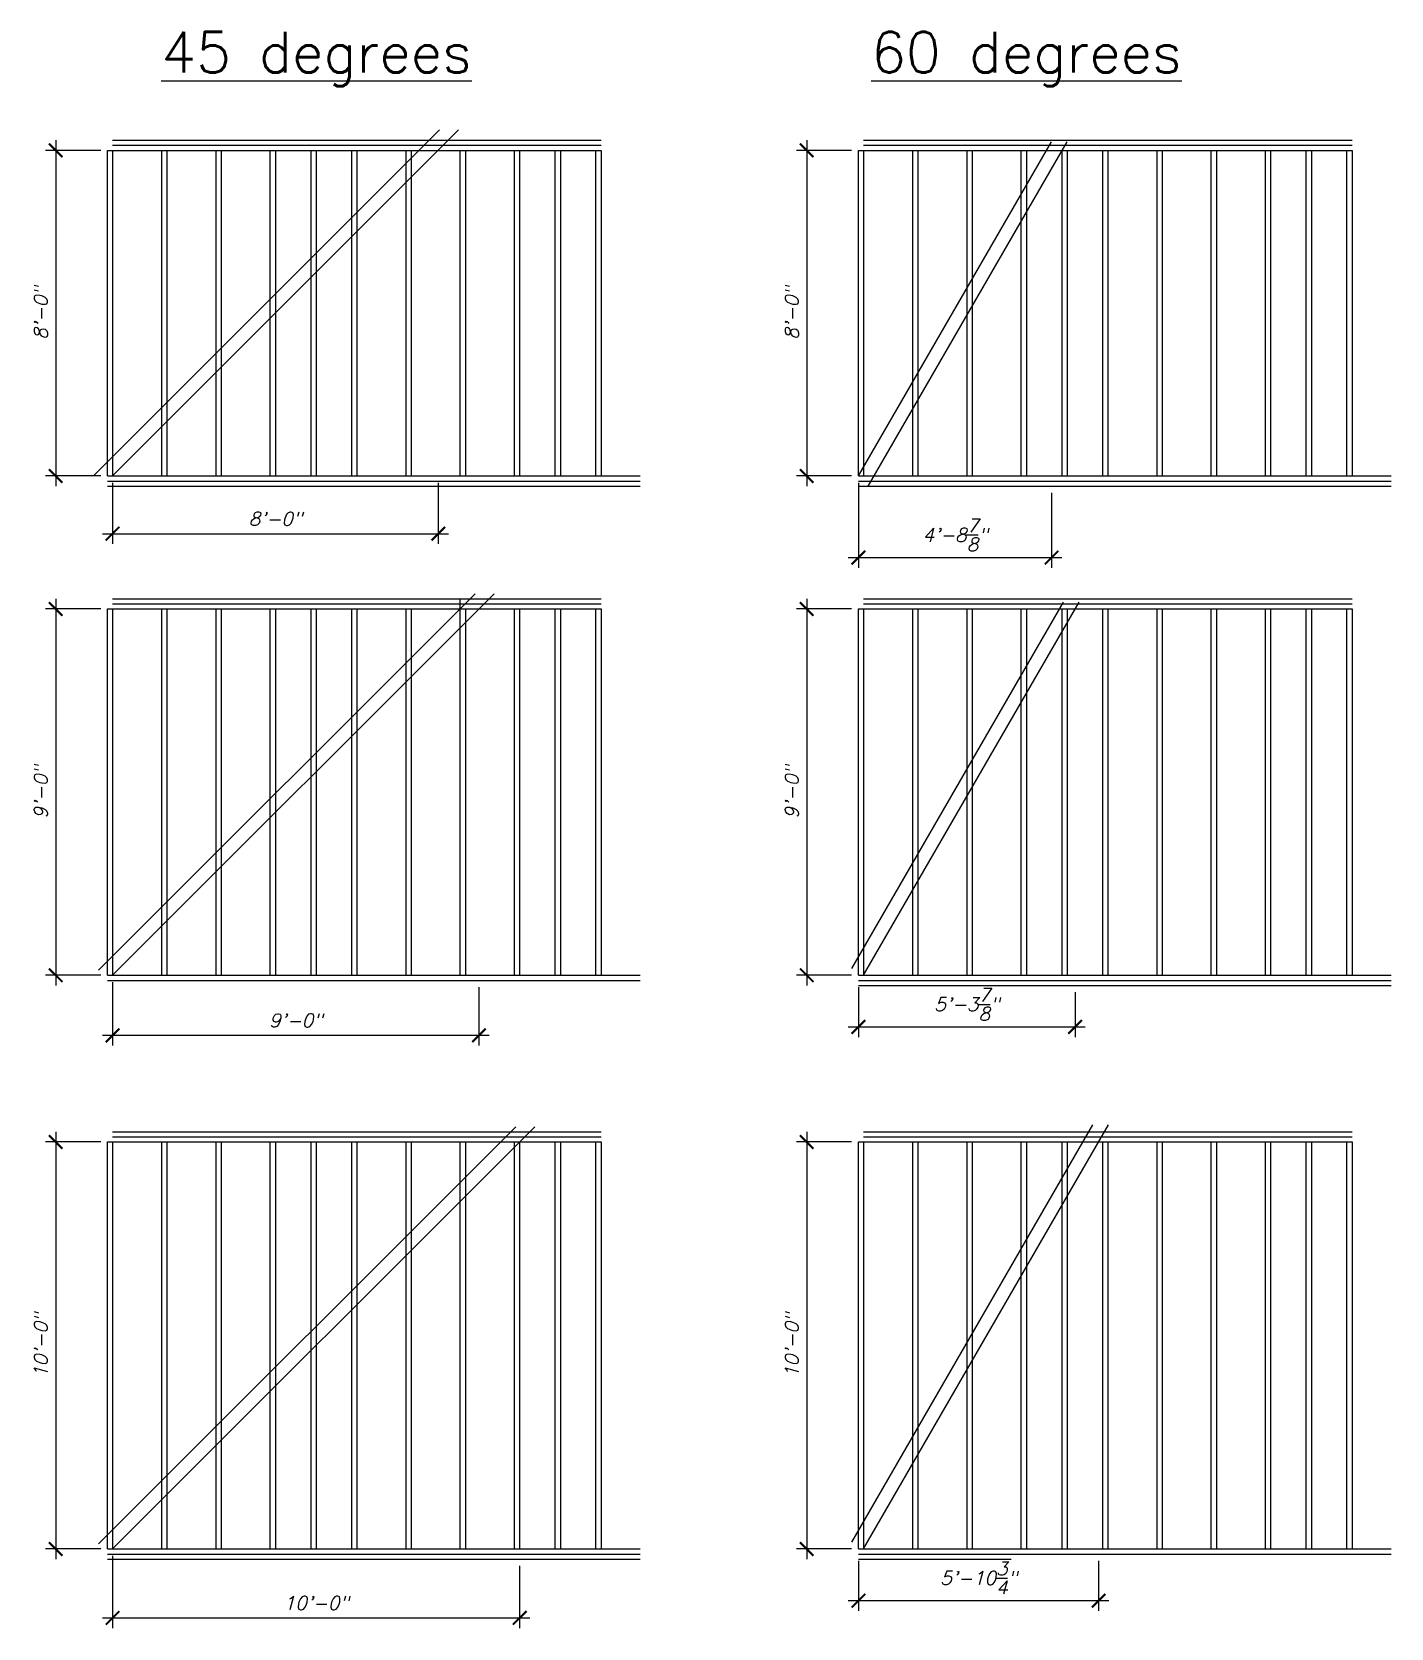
# Model space of a CAD drawing. Header units: inches. Extents: x 683 to 9753, y -6805 to 20230.
# Drawn here: x 4839.7 to 5240.3, y 19759 to 20229.6 of the extents above.
import ezdxf

# ---------------------------------------------------------------- set-up
doc = ezdxf.new("R2010")
doc.units = ezdxf.units.IN
doc.header["$LTSCALE"] = 48
doc.header["$MEASUREMENT"] = 0
doc.layers.get('Defpoints').update_dxf_attribs({"color": 251})
doc.layers.add('DPIS-SHEARWALL', color=3, linetype='Continuous')
doc.layers.add('DPIS-TEXT', color=7, linetype='Continuous')
doc.styles.add('DPIS-DIM', font='Simplex.shx', dxfattribs={"oblique": 15})
doc.styles.get("Standard").update_dxf_attribs({"font": 'simplex.shx', "oblique": 15})
doc.dimstyles.new('DPIS-DIM1', dxfattribs={"dimtxt": 4, "dimasz": 4, "dimexe": 3, "dimexo": 2, "dimgap": 2, "dimtad": 1, "dimdec": 4, "dimrnd": 0.125, "dimzin": 3, "dimdsep": 46, "dimlunit": 4, "dimtxsty": 'DPIS-DIM', "dimblk": 'ARCHTICK', "dimcen": 3, "dimdle": 3, "dimclrd": 2, "dimclre": 2, "dimclrt": 256, "dimadec": 0, "dimazin": 0, "dimtfac": 1, "dimtdec": 4, "dimtmove": 0, "dimatfit": 3, "dimfxl": 1, "dimtolj": 1, "dimtzin": 0, "dimarcsym": 0})

# ---------------------------------------------------------------- blocks, each defined once
blk = doc.blocks.new('_ArchTick')
at = {"color": 0, "const_width": 0.15}
blk.add_lwpolyline([(-0.5, -0.5), (0.5, 0.5)], dxfattribs=at)
blk = doc.blocks.new('*D107')
at = {"layer": 'Defpoints', "color": 0, "transparency": 16777216}
for p in [(4863.42, 20098.67), (4959.42, 20098.67), (4959.42, 20081.65)]:
    blk.add_point(p, dxfattribs=at)
at = {"layer": 'DPIS-SHEARWALL', "color": 2, "lineweight": -2, "transparency": 16777216}
for p, q in [((4863.42, 20096.67), (4863.42, 20078.65)), ((4959.42, 20096.67), (4959.42, 20078.65)), ((4860.42, 20081.65), (4962.42, 20081.65))]:
    blk.add_line(p, q, dxfattribs=at)
at = {"layer": 'DPIS-SHEARWALL', "color": 2, "lineweight": -2, "transparency": 16777216, "xscale": 4, "yscale": 4, "zscale": 4, "rotation": 180}
blk.add_blockref('_ArchTick', (4863.42, 20081.65), dxfattribs=at)
at = {"layer": 'DPIS-SHEARWALL', "color": 2, "lineweight": -2, "transparency": 16777216, "xscale": 4, "yscale": 4, "zscale": 4}
blk.add_blockref('_ArchTick', (4959.42, 20081.65), dxfattribs=at)
at = {"layer": 'DPIS-SHEARWALL', "transparency": 16777216, "insert": (4911.42, 20086.03), "char_height": 4, "attachment_point": 5, "style": 'DPIS-DIM'}
blk.add_mtext('\\A1;8\'-0"', dxfattribs=at)
blk = doc.blocks.new('*D114')
at = {"layer": 'Defpoints', "color": 0, "transparency": 16777216}
for p in [(4861.92, 20194.67), (4846.66, 20098.67), (4861.92, 20098.67)]:
    blk.add_point(p, dxfattribs=at)
at = {"layer": 'DPIS-SHEARWALL', "color": 2, "lineweight": -2, "transparency": 16777216}
for p, q in [((4859.92, 20194.67), (4843.66, 20194.67)), ((4846.66, 20197.67), (4846.66, 20095.67)), ((4859.92, 20098.67), (4843.66, 20098.67))]:
    blk.add_line(p, q, dxfattribs=at)
at = {"layer": 'DPIS-SHEARWALL', "color": 2, "lineweight": -2, "transparency": 16777216, "xscale": 4, "yscale": 4, "zscale": 4}
for p, rotation in [((4846.66, 20194.67), 90), ((4846.66, 20098.67), 270)]:
    blk.add_blockref('_ArchTick', p, dxfattribs=dict(at, rotation=rotation))
at = {"layer": 'DPIS-SHEARWALL', "transparency": 16777216, "insert": (4842.28, 20146.67), "char_height": 4, "attachment_point": 5, "rotation": 90, "style": 'DPIS-DIM'}
blk.add_mtext('\\A1;8\'-0"', dxfattribs=at)
blk = doc.blocks.new('*D115')
at = {"layer": 'Defpoints', "color": 0, "transparency": 16777216}
for p in [(4861.92, 20059.45), (4846.66, 19951.45), (4861.92, 19951.45)]:
    blk.add_point(p, dxfattribs=at)
at = {"layer": 'DPIS-SHEARWALL', "color": 2, "lineweight": -2, "transparency": 16777216}
for p, q in [((4859.92, 20059.45), (4843.66, 20059.45)), ((4846.66, 20062.45), (4846.66, 19948.45)), ((4859.92, 19951.45), (4843.66, 19951.45))]:
    blk.add_line(p, q, dxfattribs=at)
at = {"layer": 'DPIS-SHEARWALL', "color": 2, "lineweight": -2, "transparency": 16777216, "xscale": 4, "yscale": 4, "zscale": 4}
for p, rotation in [((4846.66, 20059.45), 90), ((4846.66, 19951.45), 270)]:
    blk.add_blockref('_ArchTick', p, dxfattribs=dict(at, rotation=rotation))
at = {"layer": 'DPIS-SHEARWALL', "transparency": 16777216, "insert": (4842.28, 20005.45), "char_height": 4, "attachment_point": 5, "rotation": 90, "style": 'DPIS-DIM'}
blk.add_mtext('\\A1;9\'-0"', dxfattribs=at)
blk = doc.blocks.new('*D108')
at = {"layer": 'Defpoints', "color": 0, "transparency": 16777216}
for p in [(5083.28, 20098.67), (5140.21, 20095.67), (5140.21, 20074.59)]:
    blk.add_point(p, dxfattribs=at)
at = {"layer": 'DPIS-SHEARWALL', "color": 2, "lineweight": -2, "transparency": 16777216}
for p, q in [((5083.28, 20096.67), (5083.28, 20071.59)), ((5140.21, 20093.67), (5140.21, 20071.59)), ((5080.28, 20074.59), (5143.21, 20074.59))]:
    blk.add_line(p, q, dxfattribs=at)
at = {"layer": 'DPIS-SHEARWALL', "color": 2, "lineweight": -2, "transparency": 16777216, "xscale": 4, "yscale": 4, "zscale": 4, "rotation": 180}
blk.add_blockref('_ArchTick', (5083.28, 20074.59), dxfattribs=at)
at = {"layer": 'DPIS-SHEARWALL', "color": 2, "lineweight": -2, "transparency": 16777216, "xscale": 4, "yscale": 4, "zscale": 4}
blk.add_blockref('_ArchTick', (5140.21, 20074.59), dxfattribs=at)
at = {"layer": 'DPIS-SHEARWALL', "transparency": 16777216, "insert": (5111.75, 20081.26), "char_height": 4, "attachment_point": 5, "style": 'DPIS-DIM'}
blk.add_mtext('\\A1;4\'-8{\\H1.000000x;\\S7/8;}"', dxfattribs=at)
blk = doc.blocks.new('*D116')
at = {"layer": 'Defpoints', "color": 0, "transparency": 16777216}
for p in [(5083.28, 20194.67), (5068.03, 20098.67), (5083.28, 20098.67)]:
    blk.add_point(p, dxfattribs=at)
at = {"layer": 'DPIS-SHEARWALL', "color": 2, "lineweight": -2, "transparency": 16777216}
for p, q in [((5081.28, 20194.67), (5065.03, 20194.67)), ((5068.03, 20197.67), (5068.03, 20095.67)), ((5081.28, 20098.67), (5065.03, 20098.67))]:
    blk.add_line(p, q, dxfattribs=at)
at = {"layer": 'DPIS-SHEARWALL', "color": 2, "lineweight": -2, "transparency": 16777216, "xscale": 4, "yscale": 4, "zscale": 4}
for p, rotation in [((5068.03, 20194.67), 90), ((5068.03, 20098.67), 270)]:
    blk.add_blockref('_ArchTick', p, dxfattribs=dict(at, rotation=rotation))
at = {"layer": 'DPIS-SHEARWALL', "transparency": 16777216, "insert": (5063.65, 20146.67), "char_height": 4, "attachment_point": 5, "rotation": 90, "style": 'DPIS-DIM'}
blk.add_mtext('\\A1;8\'-0"', dxfattribs=at)
blk = doc.blocks.new('*D109')
at = {"layer": 'Defpoints', "color": 0, "transparency": 16777216}
for p in [(5083.28, 20059.45), (5068.03, 19951.45), (5083.28, 19951.45)]:
    blk.add_point(p, dxfattribs=at)
at = {"layer": 'DPIS-SHEARWALL', "color": 2, "lineweight": -2, "transparency": 16777216}
for p, q in [((5081.28, 20059.45), (5065.03, 20059.45)), ((5068.03, 20062.45), (5068.03, 19948.45)), ((5081.28, 19951.45), (5065.03, 19951.45))]:
    blk.add_line(p, q, dxfattribs=at)
at = {"layer": 'DPIS-SHEARWALL', "color": 2, "lineweight": -2, "transparency": 16777216, "xscale": 4, "yscale": 4, "zscale": 4}
for p, rotation in [((5068.03, 20059.45), 90), ((5068.03, 19951.45), 270)]:
    blk.add_blockref('_ArchTick', p, dxfattribs=dict(at, rotation=rotation))
at = {"layer": 'DPIS-SHEARWALL', "transparency": 16777216, "insert": (5063.65, 20005.45), "char_height": 4, "attachment_point": 5, "rotation": 90, "style": 'DPIS-DIM'}
blk.add_mtext('\\A1;9\'-0"', dxfattribs=at)
blk = doc.blocks.new('*D110')
at = {"layer": 'Defpoints', "color": 0, "transparency": 16777216}
for p in [(5083.28, 19949.95), (5147.14, 19948.45), (5147.14, 19936.2)]:
    blk.add_point(p, dxfattribs=at)
at = {"layer": 'DPIS-SHEARWALL', "color": 2, "lineweight": -2, "transparency": 16777216}
for p, q in [((5083.28, 19947.95), (5083.28, 19933.2)), ((5147.14, 19946.45), (5147.14, 19933.2)), ((5080.28, 19936.2), (5150.14, 19936.2))]:
    blk.add_line(p, q, dxfattribs=at)
at = {"layer": 'DPIS-SHEARWALL', "color": 2, "lineweight": -2, "transparency": 16777216, "xscale": 4, "yscale": 4, "zscale": 4, "rotation": 180}
blk.add_blockref('_ArchTick', (5083.28, 19936.2), dxfattribs=at)
at = {"layer": 'DPIS-SHEARWALL', "color": 2, "lineweight": -2, "transparency": 16777216, "xscale": 4, "yscale": 4, "zscale": 4}
blk.add_blockref('_ArchTick', (5147.14, 19936.2), dxfattribs=at)
at = {"layer": 'DPIS-SHEARWALL', "transparency": 16777216, "insert": (5115.21, 19942.87), "char_height": 4, "attachment_point": 5, "style": 'DPIS-DIM'}
blk.add_mtext('\\A1;5\'-3{\\H1.000000x;\\S7/8;}"', dxfattribs=at)
blk = doc.blocks.new('*D111')
at = {"layer": 'Defpoints', "color": 0, "transparency": 16777216}
for p in [(4861.92, 19902.3), (4846.66, 19782.3), (4861.92, 19782.3)]:
    blk.add_point(p, dxfattribs=at)
at = {"layer": 'DPIS-SHEARWALL', "color": 2, "lineweight": -2, "transparency": 16777216}
for p, q in [((4846.66, 19905.3), (4846.66, 19779.3)), ((4859.92, 19902.3), (4843.66, 19902.3)), ((4859.92, 19782.3), (4843.66, 19782.3))]:
    blk.add_line(p, q, dxfattribs=at)
at = {"layer": 'DPIS-SHEARWALL', "color": 2, "lineweight": -2, "transparency": 16777216, "xscale": 4, "yscale": 4, "zscale": 4}
for p, rotation in [((4846.66, 19902.3), 90), ((4846.66, 19782.3), 270)]:
    blk.add_blockref('_ArchTick', p, dxfattribs=dict(at, rotation=rotation))
at = {"layer": 'DPIS-SHEARWALL', "transparency": 16777216, "insert": (4842.28, 19842.3), "char_height": 4, "attachment_point": 5, "rotation": 90, "style": 'DPIS-DIM'}
blk.add_mtext('\\A1;10\'-0"', dxfattribs=at)
blk = doc.blocks.new('*D112')
at = {"layer": 'Defpoints', "color": 0, "transparency": 16777216}
for p in [(5083.28, 19902.3), (5068.03, 19782.3), (5083.28, 19782.3)]:
    blk.add_point(p, dxfattribs=at)
at = {"layer": 'DPIS-SHEARWALL', "color": 2, "lineweight": -2, "transparency": 16777216}
for p, q in [((5068.03, 19905.3), (5068.03, 19779.3)), ((5081.28, 19902.3), (5065.03, 19902.3)), ((5081.28, 19782.3), (5065.03, 19782.3))]:
    blk.add_line(p, q, dxfattribs=at)
at = {"layer": 'DPIS-SHEARWALL', "color": 2, "lineweight": -2, "transparency": 16777216, "xscale": 4, "yscale": 4, "zscale": 4}
for p, rotation in [((5068.03, 19902.3), 90), ((5068.03, 19782.3), 270)]:
    blk.add_blockref('_ArchTick', p, dxfattribs=dict(at, rotation=rotation))
at = {"layer": 'DPIS-SHEARWALL', "transparency": 16777216, "insert": (5063.65, 19842.3), "char_height": 4, "attachment_point": 5, "rotation": 90, "style": 'DPIS-DIM'}
blk.add_mtext('\\A1;10\'-0"', dxfattribs=at)
blk = doc.blocks.new('*D113')
at = {"layer": 'Defpoints', "color": 0, "transparency": 16777216}
for p in [(5083.28, 19780.8), (5154.07, 19780.8), (5154.07, 19767.05)]:
    blk.add_point(p, dxfattribs=at)
at = {"layer": 'DPIS-SHEARWALL', "color": 2, "lineweight": -2, "transparency": 16777216}
for p, q in [((5083.28, 19778.8), (5083.28, 19764.05)), ((5154.07, 19778.8), (5154.07, 19764.05)), ((5080.28, 19767.05), (5157.07, 19767.05))]:
    blk.add_line(p, q, dxfattribs=at)
at = {"layer": 'DPIS-SHEARWALL', "color": 2, "lineweight": -2, "transparency": 16777216, "xscale": 4, "yscale": 4, "zscale": 4, "rotation": 180}
blk.add_blockref('_ArchTick', (5083.28, 19767.05), dxfattribs=at)
at = {"layer": 'DPIS-SHEARWALL', "color": 2, "lineweight": -2, "transparency": 16777216, "xscale": 4, "yscale": 4, "zscale": 4}
blk.add_blockref('_ArchTick', (5154.07, 19767.05), dxfattribs=at)
at = {"layer": 'DPIS-SHEARWALL', "transparency": 16777216, "insert": (5118.68, 19773.72), "char_height": 4, "attachment_point": 5, "style": 'DPIS-DIM'}
blk.add_mtext('\\A1;5\'-10{\\H1.000000x;\\S3/4;}"', dxfattribs=at)
blk = doc.blocks.new('*D105')
at = {"layer": 'Defpoints', "color": 0, "transparency": 16777216}
for p in [(4863.42, 19782.3), (4983.42, 19779.3), (4983.42, 19761.97)]:
    blk.add_point(p, dxfattribs=at)
at = {"layer": 'DPIS-SHEARWALL', "color": 2, "lineweight": -2, "transparency": 16777216}
for p, q in [((4863.42, 19780.3), (4863.42, 19758.97)), ((4983.42, 19777.3), (4983.42, 19758.97)), ((4860.42, 19761.97), (4986.42, 19761.97))]:
    blk.add_line(p, q, dxfattribs=at)
at = {"layer": 'DPIS-SHEARWALL', "color": 2, "lineweight": -2, "transparency": 16777216, "xscale": 4, "yscale": 4, "zscale": 4, "rotation": 180}
blk.add_blockref('_ArchTick', (4863.42, 19761.97), dxfattribs=at)
at = {"layer": 'DPIS-SHEARWALL', "color": 2, "lineweight": -2, "transparency": 16777216, "xscale": 4, "yscale": 4, "zscale": 4}
blk.add_blockref('_ArchTick', (4983.42, 19761.97), dxfattribs=at)
at = {"layer": 'DPIS-SHEARWALL', "transparency": 16777216, "insert": (4923.42, 19766.35), "char_height": 4, "attachment_point": 5, "style": 'DPIS-DIM'}
blk.add_mtext('\\A1;10\'-0"', dxfattribs=at)
blk = doc.blocks.new('*D106')
at = {"layer": 'Defpoints', "color": 0, "transparency": 16777216}
for p in [(4863.42, 19951.45), (4971.42, 19949.95), (4863.42, 19933.73)]:
    blk.add_point(p, dxfattribs=at)
at = {"layer": 'DPIS-SHEARWALL', "color": 2, "lineweight": -2, "transparency": 16777216}
for p, q in [((4863.42, 19949.45), (4863.42, 19930.73)), ((4971.42, 19947.95), (4971.42, 19930.73)), ((4974.42, 19933.73), (4860.42, 19933.73))]:
    blk.add_line(p, q, dxfattribs=at)
at = {"layer": 'DPIS-SHEARWALL', "color": 2, "lineweight": -2, "transparency": 16777216, "xscale": 4, "yscale": 4, "zscale": 4, "rotation": 180}
blk.add_blockref('_ArchTick', (4863.42, 19933.73), dxfattribs=at)
at = {"layer": 'DPIS-SHEARWALL', "color": 2, "lineweight": -2, "transparency": 16777216, "xscale": 4, "yscale": 4, "zscale": 4}
blk.add_blockref('_ArchTick', (4971.42, 19933.73), dxfattribs=at)
at = {"layer": 'DPIS-SHEARWALL', "transparency": 16777216, "insert": (4917.42, 19938.12), "char_height": 4, "attachment_point": 5, "style": 'DPIS-DIM'}
blk.add_mtext('\\A1;9\'-0"', dxfattribs=at)

msp = doc.modelspace()

# ---------------------------------------------------------------- linework, layer by layer
at = {"layer": 'DPIS-SHEARWALL'}
for p, q in [((4857.76251, 20098.67444), (4959.76251, 20200.67444)), ((4863.41937, 20098.67444), (4965.41937, 20200.67444)), ((4861.91937, 20194.67444), (4863.41937, 20194.67444)), ((4861.91937, 20098.67444), (4861.91937, 20194.67444)), ((4863.41937, 20197.67444), (5007.41937, 20197.67444)), ((4863.41937, 20196.17444), (5007.41937, 20196.17444)), ((4863.41937, 20194.67444), (5007.41937, 20194.67444)), ((4863.41937, 20194.67444), (4863.41937, 20098.67444)), ((4877.91937, 20098.67444), (4877.91937, 20194.67444)), ((4877.91937, 20194.67444), (4879.41937, 20194.67444)), ((4879.41937, 20194.67444), (4879.41937, 20098.67444)), ((4893.91937, 20098.67444), (4893.91937, 20194.67444)), ((4893.91937, 20194.67444), (4895.41937, 20194.67444)), ((4895.41937, 20194.67444), (4895.41937, 20098.67444)), ((4909.91937, 20098.67444), (4909.91937, 20194.67444)), ((4909.91937, 20194.67444), (4911.41937, 20194.67444)), ((4911.41937, 20194.67444), (4911.41937, 20098.67444)), ((4921.91937, 20098.67444), (4921.91937, 20194.67444)), ((4921.91937, 20194.67444), (4923.41937, 20194.67444)), ((4923.41937, 20194.67444), (4923.41937, 20098.67444)), ((4933.91937, 20098.67444), (4933.91937, 20194.67444)), ((4933.91937, 20194.67444), (4935.41937, 20194.67444)), ((4935.41937, 20194.67444), (4935.41937, 20098.67444)), ((4949.91937, 20098.67444), (4949.91937, 20194.67444)), ((4949.91937, 20194.45262), (4949.91937, 20194.67444)), ((4949.91937, 20194.67444), (4951.41937, 20194.67444)), ((4951.41937, 20194.67444), (4951.41937, 20098.67444)), ((4965.91937, 20098.67444), (4965.91937, 20194.67444)), ((4965.91937, 20194.67444), (4967.41937, 20194.67444)), ((4967.41937, 20194.67444), (4967.41937, 20098.67444)), ((4981.91937, 20098.67444), (4981.91937, 20194.67444)), ((4981.91937, 20194.67444), (4983.41937, 20194.67444)), ((4983.41937, 20194.67444), (4983.41937, 20098.67444)), ((4993.91937, 20098.67444), (4993.91937, 20194.67444)), ((4993.91937, 20194.67444), (4995.41937, 20194.67444)), ((4995.41937, 20194.67444), (4995.41937, 20098.67444)), ((5005.91937, 20098.67444), (5005.91937, 20194.67444)), ((5005.91937, 20194.67444), (5007.41937, 20194.67444)), ((5007.41937, 20194.67444), (5007.41937, 20098.67444)), ((5083.28486, 20098.67444), (5140.15386, 20197.17444)), ((5083.28486, 20194.67444), (5084.78486, 20194.67444)), ((5083.28486, 20098.67444), (5083.28486, 20194.67444)), ((5084.78486, 20197.67444), (5228.78486, 20197.67444)), ((5084.78486, 20196.17444), (5228.78486, 20196.17444)), ((5084.78486, 20194.67444), (5084.78486, 20098.67444)), ((5084.78486, 20194.67444), (5228.78486, 20194.67444)), ((5086.17161, 20095.67444), (5144.77266, 20197.17444)), ((5099.28486, 20098.67444), (5099.28486, 20194.67444)), ((5099.28486, 20194.67444), (5100.78486, 20194.67444)), ((5100.78486, 20194.67444), (5100.78486, 20098.67444)), ((5115.28486, 20098.67444), (5115.28486, 20194.67444)), ((5115.28486, 20194.67444), (5116.78486, 20194.67444)), ((5116.78486, 20194.67444), (5116.78486, 20098.67444)), ((5131.28486, 20098.67444), (5131.28486, 20194.67444)), ((5131.28486, 20194.67444), (5132.78486, 20194.67444)), ((5132.78486, 20194.67444), (5132.78486, 20098.67444)), ((5143.28486, 20098.67444), (5143.28486, 20194.67444)), ((5143.28486, 20194.67444), (5144.78486, 20194.67444)), ((5144.78486, 20194.67444), (5144.78486, 20098.67444)), ((5155.28486, 20098.67444), (5155.28486, 20194.67444)), ((5155.28486, 20194.67444), (5156.78486, 20194.67444)), ((5156.78486, 20194.67444), (5156.78486, 20098.67444)), ((5171.28486, 20098.67444), (5171.28486, 20194.67444)), ((5171.28486, 20194.45262), (5171.28486, 20194.67444)), ((5171.28486, 20194.67444), (5172.78486, 20194.67444)), ((5172.78486, 20194.67444), (5172.78486, 20098.67444)), ((5187.28486, 20098.67444), (5187.28486, 20194.67444)), ((5187.28486, 20194.67444), (5188.78486, 20194.67444)), ((5188.78486, 20194.67444), (5188.78486, 20098.67444)), ((5203.28486, 20098.67444), (5203.28486, 20194.67444)), ((5203.28486, 20194.67444), (5204.78486, 20194.67444)), ((5204.78486, 20194.67444), (5204.78486, 20098.67444)), ((5215.28486, 20098.67444), (5215.28486, 20194.67444)), ((5215.28486, 20194.67444), (5216.78486, 20194.67444)), ((5216.78486, 20194.67444), (5216.78486, 20098.67444)), ((5227.28486, 20098.67444), (5227.28486, 20194.67444)), ((5227.28486, 20194.67444), (5228.78486, 20194.67444)), ((5228.78486, 20194.67444), (5228.78486, 20098.67444)), ((4861.91937, 20098.67444), (5018.91001, 20098.67444)), ((4861.91937, 20098.67444), (4906.91937, 20098.67444)), ((4861.91937, 20097.17444), (5018.91001, 20097.17444)), ((4861.91937, 20095.67444), (5018.91001, 20095.67444)), ((4863.41937, 20100.17444), (4863.41937, 20098.67444)), ((5083.28486, 20098.67444), (5240.2755, 20098.67444)), ((5083.28486, 20098.67444), (5128.28486, 20098.67444)), ((5083.28486, 20097.17444), (5240.2755, 20097.17444)), ((5083.28486, 20095.67444), (5240.2755, 20095.67444)), ((4859.26251, 19952.95239), (4970.26251, 20063.95239)), ((4863.41937, 19951.45239), (4975.91937, 20063.95239)), ((4861.91937, 19951.45239), (4861.91937, 20059.45239)), ((4861.91937, 20059.45239), (4863.41937, 20059.45239)), ((4863.41937, 20062.45239), (5007.41937, 20062.45239)), ((4863.41937, 20060.95239), (5007.41937, 20060.95239)), ((4863.41937, 20059.45239), (4863.41937, 19951.45239)), ((4863.41937, 20059.45239), (5007.41937, 20059.45239)), ((4877.91937, 19951.45239), (4877.91937, 20059.45239)), ((4877.91937, 20059.45239), (4879.41937, 20059.45239)), ((4879.41937, 20059.45239), (4879.41937, 19951.45239)), ((4893.91937, 19951.45239), (4893.91937, 20059.45239)), ((4893.91937, 20059.45239), (4895.41937, 20059.45239)), ((4895.41937, 20059.45239), (4895.41937, 19951.45239)), ((4909.91937, 19951.45239), (4909.91937, 20059.45239)), ((4909.91937, 20059.45239), (4911.41937, 20059.45239)), ((4911.41937, 20059.45239), (4911.41937, 19951.45239)), ((4921.91937, 19951.45239), (4921.91937, 20059.45239)), ((4921.91937, 20059.45239), (4923.41937, 20059.45239)), ((4923.41937, 20059.45239), (4923.41937, 19951.45239)), ((4933.91937, 19951.45239), (4933.91937, 20059.45239)), ((4933.91937, 20059.45239), (4935.41937, 20059.45239)), ((4935.41937, 20059.45239), (4935.41937, 19951.45239)), ((4949.91937, 19951.45239), (4949.91937, 20059.45239)), ((4949.91937, 20059.23057), (4949.91937, 20059.45239)), ((4949.91937, 20059.45239), (4951.41937, 20059.45239)), ((4951.41937, 20059.45239), (4951.41937, 19951.45239)), ((4965.91937, 19951.45239), (4965.91937, 20062.45239)), ((4965.91937, 20059.45239), (4967.41937, 20059.45239)), ((4967.41937, 20059.45239), (4967.41937, 19951.45239)), ((4981.91937, 19951.45239), (4981.91937, 20059.45239)), ((4981.91937, 20059.45239), (4983.41937, 20059.45239)), ((4983.41937, 20059.45239), (4983.41937, 19951.45239)), ((4993.91937, 19951.45239), (4993.91937, 20059.45239)), ((4993.91937, 20059.45239), (4995.41937, 20059.45239)), ((4995.41937, 20059.45239), (4995.41937, 19951.45239)), ((5005.91937, 19951.45239), (5005.91937, 20059.45239)), ((5005.91937, 20059.45239), (5007.41937, 20059.45239)), ((5007.41937, 20059.45239), (5007.41937, 19951.45239)), ((5081.32076, 19953.45239), (5143.67459, 20061.45239)), ((5083.28486, 19951.45239), (5083.28486, 20059.45239)), ((5083.28486, 20059.45239), (5084.78486, 20059.45239)), ((5084.78486, 20062.45239), (5228.78486, 20062.45239)), ((5084.78486, 19951.45239), (5148.29339, 20061.45239)), ((5084.78486, 20060.95239), (5228.78486, 20060.95239)), ((5084.78486, 20059.45239), (5084.78486, 19951.45239)), ((5084.78486, 20059.45239), (5228.78486, 20059.45239)), ((5099.28486, 19951.45239), (5099.28486, 20059.45239)), ((5099.28486, 20059.45239), (5100.78486, 20059.45239)), ((5100.78486, 20059.45239), (5100.78486, 19951.45239)), ((5115.28486, 19951.45239), (5115.28486, 20059.45239)), ((5115.28486, 20059.45239), (5116.78486, 20059.45239)), ((5116.78486, 20059.45239), (5116.78486, 19951.45239)), ((5131.28486, 19951.45239), (5131.28486, 20059.45239)), ((5131.28486, 20059.45239), (5132.78486, 20059.45239)), ((5132.78486, 20059.45239), (5132.78486, 19951.45239)), ((5143.28486, 19951.45239), (5143.28486, 20059.45239)), ((5143.28486, 20059.45239), (5144.78486, 20059.45239)), ((5144.78486, 20059.45239), (5144.78486, 19951.45239)), ((5155.28486, 19951.45239), (5155.28486, 20059.45239)), ((5155.28486, 20059.45239), (5156.78486, 20059.45239)), ((5156.78486, 20059.45239), (5156.78486, 19951.45239)), ((5171.28486, 19951.45239), (5171.28486, 20059.45239)), ((5171.28486, 20059.23057), (5171.28486, 20059.45239)), ((5171.28486, 20059.45239), (5172.78486, 20059.45239)), ((5172.78486, 20059.45239), (5172.78486, 19951.45239)), ((5187.28486, 19951.45239), (5187.28486, 20059.45239)), ((5187.28486, 20059.45239), (5188.78486, 20059.45239)), ((5188.78486, 20059.45239), (5188.78486, 19951.45239)), ((5203.28486, 19951.45239), (5203.28486, 20059.45239)), ((5203.28486, 20059.45239), (5204.78486, 20059.45239)), ((5204.78486, 20059.45239), (5204.78486, 19951.45239)), ((5215.28486, 19951.45239), (5215.28486, 20059.45239)), ((5215.28486, 20059.45239), (5216.78486, 20059.45239)), ((5216.78486, 20059.45239), (5216.78486, 19951.45239)), ((5227.28486, 19951.45239), (5227.28486, 20059.45239)), ((5227.28486, 20059.45239), (5228.78486, 20059.45239)), ((5228.78486, 20059.45239), (5228.78486, 19951.45239)), ((4861.91937, 19951.45239), (5018.91001, 19951.45239)), ((4861.91937, 19951.45239), (4906.91937, 19951.45239)), ((4861.91937, 19949.95239), (5018.91001, 19949.95239)), ((4861.91937, 19949.95239), (4906.91937, 19949.95239)), ((4863.41937, 19952.95239), (4863.41937, 19951.45239)), ((5083.28486, 19951.45239), (5240.2755, 19951.45239)), ((5083.28486, 19951.45239), (5128.28486, 19951.45239)), ((5083.28486, 19949.95239), (5240.2755, 19949.95239)), ((5083.28486, 19949.95239), (5128.28486, 19949.95239)), ((5084.78486, 19952.95239), (5084.78486, 19951.45239)), ((5083.28486, 19948.45239), (5240.2755, 19948.45239)), ((5081.32076, 19784.30404), (5152.33484, 19907.30404)), ((5084.78486, 19782.30404), (5156.95364, 19907.30404)), ((4859.26251, 19783.80404), (4982.26251, 19906.80404)), ((4863.41937, 19782.30404), (4987.91937, 19906.80404)), ((4863.41937, 19905.30404), (5007.41937, 19905.30404)), ((4863.41937, 19903.80404), (5007.41937, 19903.80404)), ((5084.78486, 19905.30404), (5228.78486, 19905.30404)), ((5084.78486, 19903.80404), (5228.78486, 19903.80404)), ((4861.91937, 19782.30404), (4861.91937, 19902.30404)), ((4861.91937, 19902.30404), (4863.41937, 19902.30404)), ((4863.41937, 19902.30404), (4863.41937, 19782.30404)), ((4863.41937, 19902.30404), (5007.41937, 19902.30404)), ((4877.91937, 19782.30404), (4877.91937, 19902.30404)), ((4877.91937, 19902.30404), (4879.41937, 19902.30404)), ((4879.41937, 19902.30404), (4879.41937, 19782.30404)), ((4893.91937, 19782.30404), (4893.91937, 19902.30404)), ((4893.91937, 19902.30404), (4895.41937, 19902.30404)), ((4895.41937, 19902.30404), (4895.41937, 19782.30404)), ((4909.91937, 19782.30404), (4909.91937, 19902.30404)), ((4909.91937, 19902.30404), (4911.41937, 19902.30404)), ((4911.41937, 19902.30404), (4911.41937, 19782.30404)), ((4921.91937, 19782.30404), (4921.91937, 19902.30404)), ((4921.91937, 19902.30404), (4923.41937, 19902.30404)), ((4923.41937, 19902.30404), (4923.41937, 19782.30404)), ((4933.91937, 19782.30404), (4933.91937, 19902.30404)), ((4933.91937, 19902.30404), (4935.41937, 19902.30404)), ((4935.41937, 19902.30404), (4935.41937, 19782.30404)), ((4949.91937, 19782.30404), (4949.91937, 19902.30404)), ((4949.91937, 19902.08221), (4949.91937, 19902.30404)), ((4949.91937, 19902.30404), (4951.41937, 19902.30404)), ((4951.41937, 19902.30404), (4951.41937, 19782.30404)), ((4965.91937, 19782.30404), (4965.91937, 19902.30404)), ((4965.91937, 19902.30404), (4967.41937, 19902.30404)), ((4967.41937, 19902.30404), (4967.41937, 19782.30404)), ((4981.91937, 19782.30404), (4981.91937, 19902.30404)), ((4981.91937, 19902.30404), (4983.41937, 19902.30404)), ((4983.41937, 19902.30404), (4983.41937, 19782.30404)), ((4993.91937, 19782.30404), (4993.91937, 19902.30404)), ((4993.91937, 19902.30404), (4995.41937, 19902.30404)), ((4995.41937, 19902.30404), (4995.41937, 19782.30404)), ((5005.91937, 19782.30404), (5005.91937, 19902.30404)), ((5005.91937, 19902.30404), (5007.41937, 19902.30404)), ((5007.41937, 19902.30404), (5007.41937, 19782.30404)), ((5083.28486, 19782.30404), (5083.28486, 19902.30404)), ((5083.28486, 19902.30404), (5084.78486, 19902.30404)), ((5084.78486, 19902.30404), (5084.78486, 19782.30404)), ((5084.78486, 19902.30404), (5228.78486, 19902.30404)), ((5099.28486, 19782.30404), (5099.28486, 19902.30404)), ((5099.28486, 19902.30404), (5100.78486, 19902.30404)), ((5100.78486, 19902.30404), (5100.78486, 19782.30404)), ((5115.28486, 19782.30404), (5115.28486, 19902.30404)), ((5115.28486, 19902.30404), (5116.78486, 19902.30404)), ((5116.78486, 19902.30404), (5116.78486, 19782.30404)), ((5131.28486, 19782.30404), (5131.28486, 19902.30404)), ((5131.28486, 19902.30404), (5132.78486, 19902.30404)), ((5132.78486, 19902.30404), (5132.78486, 19782.30404)), ((5143.28486, 19782.30404), (5143.28486, 19902.30404)), ((5143.28486, 19902.30404), (5144.78486, 19902.30404)), ((5144.78486, 19902.30404), (5144.78486, 19782.30404)), ((5155.28486, 19782.30404), (5155.28486, 19902.30404)), ((5155.28486, 19902.30404), (5156.78486, 19902.30404)), ((5156.78486, 19902.30404), (5156.78486, 19782.30404)), ((5171.28486, 19782.30404), (5171.28486, 19902.30404)), ((5171.28486, 19902.08221), (5171.28486, 19902.30404)), ((5171.28486, 19902.30404), (5172.78486, 19902.30404)), ((5172.78486, 19902.30404), (5172.78486, 19782.30404)), ((5187.28486, 19782.30404), (5187.28486, 19902.30404)), ((5187.28486, 19902.30404), (5188.78486, 19902.30404)), ((5188.78486, 19902.30404), (5188.78486, 19782.30404)), ((5203.28486, 19782.30404), (5203.28486, 19902.30404)), ((5203.28486, 19902.30404), (5204.78486, 19902.30404)), ((5204.78486, 19902.30404), (5204.78486, 19782.30404)), ((5215.28486, 19782.30404), (5215.28486, 19902.30404)), ((5215.28486, 19902.30404), (5216.78486, 19902.30404)), ((5216.78486, 19902.30404), (5216.78486, 19782.30404)), ((5227.28486, 19782.30404), (5227.28486, 19902.30404)), ((5227.28486, 19902.30404), (5228.78486, 19902.30404)), ((5228.78486, 19902.30404), (5228.78486, 19782.30404)), ((4861.91937, 19782.30404), (5018.91001, 19782.30404)), ((4861.91937, 19782.30404), (4906.91937, 19782.30404)), ((4861.91937, 19780.80404), (5018.91001, 19780.80404)), ((4861.91937, 19780.80404), (4906.91937, 19780.80404)), ((4863.41937, 19783.80404), (4863.41937, 19782.30404)), ((5083.28486, 19782.30404), (5240.2755, 19782.30404)), ((5083.28486, 19782.30404), (5128.28486, 19782.30404)), ((5083.28486, 19780.80404), (5240.2755, 19780.80404)), ((5083.28486, 19780.80404), (5128.28486, 19780.80404)), ((5084.78486, 19783.80404), (5084.78486, 19782.30404)), ((4861.91937, 19779.30404), (5018.91001, 19779.30404)), ((4861.91937, 19779.30404), (4906.91937, 19779.30404)), ((5083.28486, 19779.30404), (5128.28486, 19779.30404))]:
    msp.add_line(p, q, dxfattribs=at)

# ---------------------------------------------------------------- texts
at = {"layer": 'DPIS-TEXT', "color": 40}
for s, p in [('%%U45 degrees', (4877.76011, 20217.58844)), ('%%U60 degrees', (5087.01125, 20217.58844))]:
    msp.add_text(s, height=12, dxfattribs=at).set_placement(p)

# ---------------------------------------------------------------- dimensions: what is measured, and where the dimension line sits
at = {"layer": 'DPIS-SHEARWALL'}
for base, p1, p2, picture, middle in [((4846.66132, 20098.67444), (4861.91937, 20194.67444), (4861.91937, 20098.67444), '*D114', (4842.28036, 20146.67444)), ((5068.02681, 20098.67444), (5083.28486, 20194.67444), (5083.28486, 20098.67444), '*D116', (5063.64586, 20146.67444)), ((4846.66132, 19951.45239), (4861.91937, 20059.45239), (4861.91937, 19951.45239), '*D115', (4842.28036, 20005.45239)), ((5068.02681, 19951.45239), (5083.28486, 20059.45239), (5083.28486, 19951.45239), '*D109', (5063.64586, 20005.45239)), ((4846.66132, 19782.30404), (4861.91937, 19902.30404), (4861.91937, 19782.30404), '*D111', (4842.28036, 19842.30404)), ((5068.02681, 19782.30404), (5083.28486, 19902.30404), (5083.28486, 19782.30404), '*D112', (5063.64586, 19842.30404))]:
    dim = msp.add_linear_dim(base=base, p1=p1, p2=p2, angle=90, dimstyle='DPIS-DIM1', override={"dimtxt": 4}, dxfattribs=at)
    dim.commit()
    dim.dimension.update_dxf_attribs({"geometry": picture, "text_midpoint": middle})
for base, p1, p2, picture, middle in [((4959.41937, 20081.65226), (4863.41937, 20098.67444), (4959.41937, 20098.67444), '*D107', (4911.41937, 20086.03321)), ((5140.21049, 20074.59037), (5083.28486, 20098.67444), (5140.21049, 20095.67444), '*D108', (5111.74767, 20081.25704)), ((4863.41937, 19933.73406), (4971.41937, 19949.95239), (4863.41937, 19951.45239), '*D106', (4917.41937, 19938.11501)), ((5147.13869, 19936.20237), (5083.28486, 19949.95239), (5147.13869, 19948.45239), '*D110', (5115.21177, 19942.86903)), ((4983.41937, 19761.96814), (4863.41937, 19782.30404), (4983.41937, 19779.30404), '*D105', (4923.41937, 19766.3491)), ((5154.06689, 19767.05401), (5083.28486, 19780.80404), (5154.06689, 19780.80404), '*D113', (5118.67588, 19773.72068))]:
    dim = msp.add_linear_dim(base=base, p1=p1, p2=p2, dimstyle='DPIS-DIM1', override={"dimtxt": 4}, dxfattribs=at)
    dim.commit()
    dim.dimension.update_dxf_attribs({"geometry": picture, "text_midpoint": middle})

doc.saveas('drawing.dxf')
